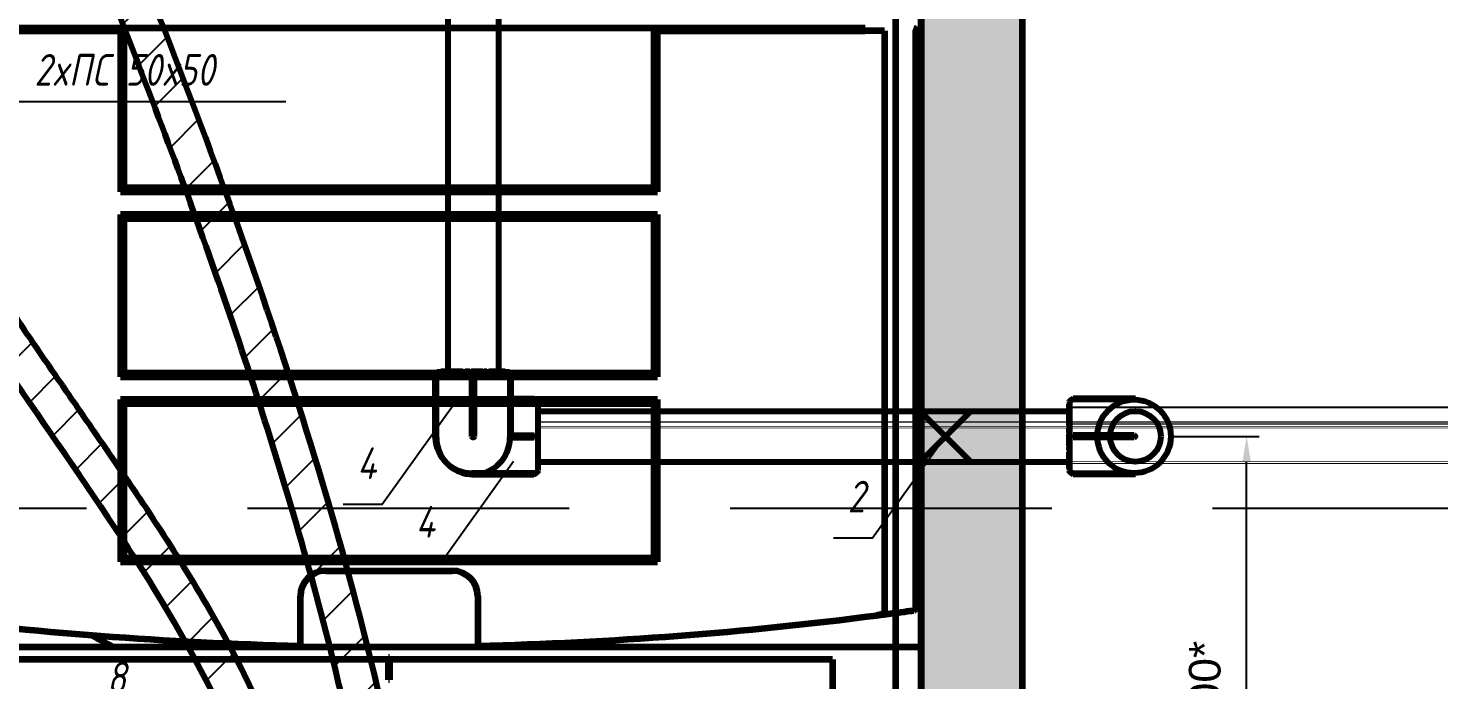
# Model space of a CAD drawing. Header units: millimetres. Extents: x -92220 to 11040, y -5929 to 27498.
# Drawn here: x 513 to 1070, y 404 to 661 of the extents above; entities that cross this region are included whole.
import ezdxf

# ---------------------------------------------------------------- set-up
doc = ezdxf.new("R2010")
doc.units = ezdxf.units.MM
doc.linetypes.add('DASHED', pattern=[19.05, 12.7, -6.35])
doc.layers.add('100 noprint', color=1, linetype='Continuous', plot=False)
for name, color, linetype in [('13 Канализация 2', 7, 'Continuous'), ('17 Конструкции 2', 7, 'Continuous'), ('36 Вода ветка 16', 7, 'Continuous')]:
    doc.layers.add(name, color=color, linetype=linetype)
doc.layers.add('14 Унитаз', color=7, linetype='Continuous', lineweight=100)
doc.styles.get("Standard").update_dxf_attribs({"font": 'arial.ttf'})
doc.styles.add('ГОСТ-ISOCPEUR', font='isocpeui.ttf', dxfattribs={"width": 0.8})
doc.dimstyles.new('ISO-25', dxfattribs={"dimtxt": 2.5, "dimasz": 2.5, "dimexe": 1.25, "dimexo": 0.625, "dimtad": 1, "dimtxsty": 'Standard', "dimcen": 2.5, "dimadec": 0, "dimazin": 0, "dimtfac": 1, "dimtmove": 0, "dimatfit": 3, "dimfxl": 1, "dimarcsym": 0})

# ---------------------------------------------------------------- blocks, each defined once
blk = doc.blocks.new('неподвижная опора')
at = {"color": 0, "lineweight": -2}
for p, q in [((-10, -10), (10, 10)), ((10, -10), (-10, 10))]:
    blk.add_line(p, q, dxfattribs=at)
blk = doc.blocks.new('*D260')
at = {"layer": '36 Вода ветка 16', "color": 0, "lineweight": -2}
for p, q in [((964, 500), (998.92, 500)), ((993.92, 10), (993.92, 490)), ((925, 0), (998.92, 0))]:
    blk.add_line(p, q, dxfattribs=at)
at = {"layer": '36 Вода ветка 16', "color": 0}
for points in [[(995.59, 490), (992.25, 490), (993.92, 500)], [(992.25, 10), (995.59, 10), (993.92, 0)]]:
    blk.add_solid(points, dxfattribs=at)
at = {"layer": 'Defpoints', "color": 0}
for p in [(964, 500), (993.92, 500), (925, 0)]:
    blk.add_point(p, dxfattribs=at)
at = {"layer": '36 Вода ветка 16', "color": 0, "insert": (977.46, 401.4), "char_height": 12.5, "attachment_point": 5, "rotation": 90}
blk.add_mtext('500*', dxfattribs=at)

msp = doc.modelspace()

# ---------------------------------------------------------------- hatches: boundary and pattern name
at = {"layer": '13 Канализация 2', "lineweight": -3}
h = msp.add_hatch(dxfattribs=at)
h.set_pattern_fill('ANSI31', color=256, scale=5, style=0)
edge = h.paths.add_edge_path()
edge.add_spline(control_points=[(628.42, 289.96), (628.41, 296.53), (627.79, 309.63), (625.11, 329.01), (620.85, 347.94), (613.29, 372.55), (600.72, 402.33), (582.09, 436.52), (561.13, 469.62), (531.71, 512.62), (502.02, 554.9), (475.9, 598.71), (458.4, 631.83), (442.6, 665.49), (428.34, 699.65), (415.48, 734.27), (399.96, 781.03), (383.26, 840.51), (366.29, 912.96), (346.31, 1010.82), (326.41, 1108.78), (307.34, 1206.59), (298.31, 1267.72), (293.74, 1316.59), (291.31, 1365.81), (292.25, 1402.84), (292.25, 1427.65)], knot_values=[0, 0, 0, 0, 19.727014, 39.263718, 58.613595, 77.881164, 116.445009, 155.330985, 194.563689, 233.934036, 311.640841, 349.454811, 386.860875, 423.995714, 460.969763, 497.872007, 534.771368, 608.741647, 683.117566, 757.9428, 908.373419, 983.002416, 1056.899524, 1093.609668, 1130.227868, 1204.665591, 1204.665591, 1204.665591, 1204.665591], degree=3, periodic=0)
edge.add_line((292.25, 1427.65), (277.75, 1427.65))
edge.add_spline(control_points=[(277.75, 1427.65), (277.75, 1402.52), (274.67, 1280.26), (340.08, 987.91), (400.95, 617.01), (613.92, 391.22), (613.92, 289.83)], knot_values=[0, 0, 0, 0, 75.401912, 366.059478, 892.491043, 1196.661394, 1196.661394, 1196.661394, 1196.661394], degree=3, periodic=0)
edge.add_line((613.92, 289.83), (628.42, 289.96))
h = msp.add_hatch(dxfattribs=at)
h.set_pattern_fill('ANSI31', color=256, scale=5, style=0)
edge = h.paths.add_edge_path()
edge.add_spline(control_points=[(664.91, 290.28), (664.91, 341.99), (628.23, 510.29), (522.3, 772.26), (425.22, 1009.27), (382.25, 1145.41), (382.25, 1173.33)], knot_values=[0, 0, 0, 0, 155.15014, 509.990275, 846.315293, 930.06842, 930.06842, 930.06842, 930.06842], degree=3, periodic=0)
edge.add_line((382.25, 1173.33), (367.75, 1173.33))
edge.add_spline(control_points=[(367.75, 1173.33), (367.75, 1168.03), (368.31, 1157.51), (371.26, 1136.93), (380.11, 1102.68), (396.54, 1055.79), (416.21, 1000.29), (443.73, 927.57), (479.58, 837.68), (523.56, 730.44), (559.23, 640.78), (585.78, 568.33), (604.38, 513.53), (621.24, 458.2), (633.73, 411.71), (641.83, 374.29), (646.56, 346.28), (649.66, 318.24), (650.42, 299.51), (650.42, 290.15)], knot_values=[0, 0, 0, 0, 15.907348, 31.557603, 62.293665, 121.816569, 180.558117, 238.945503, 355.06006, 470.884691, 586.666378, 644.51775, 702.358128, 760.231569, 818.048411, 846.692333, 875.078415, 903.208583, 931.274439, 931.274439, 931.274439, 931.274439], degree=3, periodic=0)
edge.add_line((650.42, 290.15), (664.91, 290.28))
at = {"layer": '17 Конструкции 2'}
for points in [[(905.39, 471.51), (905.39, 2590), (865.39, 2590), (865.39, 471.51)], [(905.39, 181.3), (905.39, 471.51), (865.39, 471.51), (865.39, 181.3)]]:
    msp.add_hatch(color=9, dxfattribs=at).paths.add_polyline_path(points)

# ---------------------------------------------------------------- linework, layer by layer
at = {"layer": '100 noprint', "color": 2, "linetype": 'DASHED', "ltscale": 10}
msp.add_line((11013.49, 471.51), (-12184.07, 471.51), dxfattribs=at)
at = {"layer": '13 Канализация 2', "lineweight": 80}
for points, start_tangent, end_tangent in [([(277.75, 1427.65), (277.75, 1352.25), (320.83, 1064.81), (480.45, 563.16), (613.92, 289.83)], (0, -1), (0, -1)), ([(650.42, 290.15), (649.34, 318.2), (646.31, 346.16), (641.64, 374.16), (635.64, 402.17), (620.94, 458.09), (604.09, 513.45), (585.57, 568.25), (565.71, 622.59), (523.38, 730.35), (479.79, 837.66), (437.03, 945.61), (416.45, 1000.25), (396.66, 1055.56), (377.98, 1112.08), (370.73, 1141.95), (368.55, 1157.45), (367.75, 1173.33)], (0, 1), (0, 1)), ([(664.91, 290.28), (640.08, 443.43), (519.96, 777.32), (399.77, 1091.43), (382.25, 1173.33)], (0, 1), (0, 1))]:
    msp.add_spline(points, degree=3, dxfattribs=dict(at, start_tangent=start_tangent, end_tangent=end_tangent))
msp.add_open_spline([(292.25, 1427.65), (292.25, 1402.84), (291.31, 1365.81), (293.74, 1316.59), (298.31, 1267.72), (307.34, 1206.59), (326.41, 1108.78), (346.31, 1010.82), (366.29, 912.96), (383.26, 840.51), (399.96, 781.03), (415.48, 734.27), (428.34, 699.65), (442.6, 665.49), (458.4, 631.83), (475.9, 598.71), (502.02, 554.9), (531.71, 512.62), (561.13, 469.62), (582.09, 436.52), (600.72, 402.33), (613.29, 372.55), (620.85, 347.94), (625.11, 329.01), (627.79, 309.63), (628.41, 296.53), (628.42, 289.96)], degree=3, knots=[0, 0, 0, 0, 74.437722, 111.055923, 147.766067, 221.663174, 296.292172, 446.722791, 521.548025, 595.923944, 669.894223, 706.793584, 743.695828, 780.669877, 817.804716, 855.21078, 893.02475, 970.731554, 1010.101902, 1049.334606, 1088.220582, 1126.784427, 1146.051996, 1165.401873, 1184.938576, 1204.665591, 1204.665591, 1204.665591, 1204.665591], dxfattribs=at)
at = {"layer": '14 Унитаз', "ltscale": 25}
for p, q in [((905.39, 72), (905.39, 820)), ((865.39, 792), (865.39, 416.66)), ((843.39, 661), (467.39, 661)), ((467.39, 660), (550.89, 660)), ((549.39, 660), (549.39, 596.5)), ((550.89, 598), (550.89, 660)), ((759.89, 660), (843.39, 660)), ((759.89, 660), (759.89, 598)), ((761.39, 596.5), (761.39, 660)), ((850.99, 660), (843.39, 660)), ((850.99, 660), (850.99, 430.77)), ((863.39, 432.36), (863.39, 660)), ((550.89, 598), (549.39, 596.5)), ((549.39, 596.5), (761.39, 596.5)), ((759.89, 598), (550.89, 598)), ((761.39, 596.5), (759.89, 598)), ((761.39, 587.5), (549.39, 587.5)), ((549.39, 587.5), (550.89, 586)), ((549.39, 587.5), (549.39, 523.5)), ((550.89, 586), (759.89, 586)), ((550.89, 525), (550.89, 586)), ((759.89, 586), (761.39, 587.5)), ((759.89, 586), (759.89, 525)), ((761.39, 523.5), (761.39, 587.5)), ((549.39, 523.5), (550.89, 525)), ((549.39, 523.5), (761.39, 523.5)), ((759.89, 525), (550.89, 525)), ((759.89, 525), (761.39, 523.5)), ((550.89, 513), (549.39, 514.5)), ((549.39, 514.5), (549.39, 450.5)), ((761.39, 514.5), (549.39, 514.5)), ((550.89, 452), (550.89, 513)), ((550.89, 513), (759.89, 513)), ((761.39, 514.5), (759.89, 513)), ((759.89, 513), (759.89, 452)), ((761.39, 450.5), (761.39, 514.5)), ((549.39, 450.5), (550.89, 452)), ((759.89, 452), (550.89, 452)), ((759.89, 452), (761.39, 450.5)), ((549.39, 450.5), (761.39, 450.5)), ((630.39, 447), (680.39, 447)), ((620.39, 417.41), (620.39, 437)), ((690.39, 437), (690.39, 417.41)), ((445.39, 417), (865.39, 417)), ((612.89, 417), (612.89, 417.6)), ((655.24, 412.87), (655.24, 411)), ((655.24, 412.87), (655.54, 412.87)), ((655.54, 411), (655.54, 412.87)), ((697.89, 417), (697.89, 417.6)), ((865.39, 416.66), (865.39, 411)), ((830.39, 412), (480.39, 412)), ((655.24, 404), (655.24, 411)), ((655.54, 411), (655.54, 404)), ((830.39, 412), (830.39, 352)), ((865.39, 411), (865.39, 313))]:
    msp.add_line(p, q, dxfattribs=at)
for centre, radius, start, end in [((862.39, 660), 1, 0, 90), ((630.39, 437), 10, 90, 180), ((680.39, 437), 10, 0, 90), ((655.39, 1917), 1500, 262.62831, 268.66298), ((655.39, 1917), 1500, 271.33702, 277.37169), ((862.39, 432.36), 1, 277.9375, 0), ((655.39, 373), 31, 89.7228, 90.2772)]:
    msp.add_arc(centre, radius, start, end, dxfattribs=at)
for points, knots in [([(847.85, 429.4), (848.83, 429.53), (849.79, 429.65), (853.23, 430.1), (855.52, 430.41), (859.36, 430.93), (860.85, 431.14), (862.25, 431.33), (862.53, 431.37), (862.53, 431.37)], [0.440345, 0.440345, 0.440345, 0.440345, 0.74465, 0.74465, 1.563023, 1.563023, 2.433219, 2.433219, 2.997381, 2.997381, 2.997381, 2.997381]), ([(850.99, 430.77), (850.99, 430.73), (850.99, 430.7), (850.97, 430.63), (850.96, 430.6), (850.9, 430.49), (850.85, 430.42), (850.61, 430.18), (850.35, 430.04), (849.49, 429.65), (848.57, 429.49), (847.85, 429.4)], [-0.3039978, -0.3039978, -0.3039978, -0.3039978, -0.2967508, -0.2967508, -0.2889645, -0.2889645, -0.2707861, -0.2707861, -0.2160432, -0.2160432, 0, 0, 0, 0])]:
    msp.add_open_spline(points, degree=3, knots=knots, dxfattribs=at)
msp.add_open_spline([(538.14, 421.59), (540.88, 420.12), (543.6, 418.58), (546.29, 417)], degree=3, dxfattribs=at)
at = {"layer": '17 Конструкции 2', "lineweight": 90}
for p, q in [((855.39, 0), (855.39, 2800)), ((865.39, 0), (865.39, 2800)), ((905.39, 0), (905.39, 2800))]:
    msp.add_line(p, q, dxfattribs=at)
at = {"layer": '17 Конструкции 2'}
msp.add_line((506.5, 632.15), (614.7, 632.15), dxfattribs=at)
at = {"layer": '36 Вода ветка 16', "color": 7, "lineweight": 80, "extrusion": (-2.28848e-17, 1, -2.22045e-16)}
for p, q in [((673.61, 499.5), (673.61, 524)), ((674.12, 499.5), (674.12, 524)), ((675.11, 525.5), (702.11, 525.5)), ((675.88, 525.5), (675.88, 525.6)), ((675.92, 525.6), (675.88, 525.6)), ((675.92, 525.5), (675.92, 525.6)), ((676.16, 525.6), (675.92, 525.6)), ((676.16, 525.5), (676.16, 525.6)), ((676.55, 525.6), (676.16, 525.6)), ((676.55, 525.5), (676.55, 525.6)), ((678.01, 525.6), (677.9, 525.6)), ((677.9, 525.5), (677.9, 525.6)), ((678.01, 525.5), (678.01, 525.6)), ((678.11, 525.6), (678.01, 525.6)), ((678.11, 525.5), (678.11, 525.6)), ((678.19, 525.6), (678.11, 525.6)), ((678.19, 525.5), (678.19, 525.6)), ((678.46, 525.6), (678.19, 525.6)), ((678.46, 525.5), (678.46, 525.6)), ((679.19, 525.5), (679.19, 525.6)), ((679.37, 525.6), (679.19, 525.6)), ((679.37, 525.5), (679.37, 525.6)), ((679.42, 525.6), (679.37, 525.6)), ((679.42, 525.5), (679.42, 525.6)), ((680.15, 525.5), (680.15, 525.6)), ((681.79, 525.6), (681.39, 525.6)), ((681.39, 525.5), (681.39, 525.6)), ((681.79, 525.5), (681.79, 525.6)), ((683.41, 525.5), (683.41, 525.6)), ((684.33, 525.5), (684.33, 525.6)), ((685.55, 525.5), (685.55, 525.6)), ((686.92, 525.6), (686.41, 525.6)), ((686.92, 525.5), (686.92, 525.6)), ((687.07, 525.6), (686.92, 525.6)), ((687.07, 525.5), (687.07, 525.6)), ((687.33, 525.6), (687.07, 525.6)), ((687.33, 525.5), (687.33, 525.6)), ((687.75, 525.5), (687.75, 525.6)), ((688.54, 525.6), (687.75, 525.6)), ((688.11, 500), (688.11, 524)), ((688.54, 525.5), (688.54, 525.6)), ((688.79, 525.6), (688.54, 525.6)), ((688.79, 525.5), (688.79, 525.6)), ((689.08, 525.6), (688.79, 525.6)), ((689.08, 525.5), (689.08, 525.6)), ((689.47, 525.6), (689.08, 525.6)), ((689.11, 500), (689.11, 524)), ((689.55, 525.5), (689.55, 525.6)), ((690.35, 525.6), (689.68, 525.6)), ((690.35, 525.5), (690.35, 525.6)), ((690.62, 525.6), (690.35, 525.6)), ((690.65, 525.6), (690.62, 525.6)), ((690.62, 525.5), (690.62, 525.6)), ((690.65, 525.5), (690.65, 525.6)), ((691.93, 525.6), (690.65, 525.6)), ((691.93, 525.5), (691.93, 525.6)), ((692.21, 525.6), (691.93, 525.6)), ((692.21, 525.5), (692.21, 525.6)), ((692.45, 525.6), (692.21, 525.6)), ((692.45, 525.5), (692.45, 525.6)), ((692.8, 525.5), (692.8, 525.6)), ((693.68, 525.6), (692.8, 525.6)), ((693.68, 525.5), (693.68, 525.6)), ((693.92, 525.6), (693.68, 525.6)), ((693.92, 525.5), (693.92, 525.6)), ((694.03, 525.6), (693.92, 525.6)), ((694.03, 525.5), (694.03, 525.6)), ((694.77, 525.5), (694.77, 525.6)), ((695.26, 525.6), (694.77, 525.6)), ((695.26, 525.5), (695.26, 525.6)), ((695.4, 525.6), (695.26, 525.6)), ((695.4, 525.5), (695.4, 525.6)), ((696.69, 525.6), (695.4, 525.6)), ((696.69, 525.5), (696.69, 525.6)), ((697.31, 525.6), (696.69, 525.6)), ((697.31, 525.5), (697.31, 525.6)), ((698.31, 525.6), (697.31, 525.6)), ((698.31, 525.5), (698.31, 525.6)), ((701.3, 525.6), (699.57, 525.6)), ((699.57, 525.5), (699.57, 525.6)), ((701.3, 525.5), (701.3, 525.6)), ((703.1, 524), (703.1, 499.5)), ((703.61, 499.5), (703.61, 524)), ((674.12, 499.5), (673.61, 499.5))]:
    msp.add_line(p, q, dxfattribs=at)
at = {"layer": '36 Вода ветка 16', "color": 7, "lineweight": 80, "extrusion": (1, 8.41171e-17, -2.22045e-16)}
for p, q in [((688.11, 514.49), (688.11, 515)), ((703.61, 515), (712.61, 515)), ((703.61, 514.49), (712.61, 514.49)), ((714.11, 513.5), (714.11, 486.5)), ((714.11, 512.73), (714.21, 512.73)), ((714.11, 512.69), (714.21, 512.69)), ((714.11, 512.45), (714.21, 512.45)), ((714.21, 512.69), (714.21, 512.73)), ((714.21, 512.45), (714.21, 512.69)), ((714.21, 512.06), (714.21, 512.45)), ((714.11, 512.06), (714.21, 512.06)), ((714.11, 510.71), (714.21, 510.71)), ((714.11, 510.6), (714.21, 510.6)), ((714.11, 510.5), (714.21, 510.5)), ((714.11, 510.42), (714.21, 510.42)), ((714.11, 510.15), (714.21, 510.15)), ((714.11, 509.42), (714.21, 509.42)), ((714.11, 509.24), (714.21, 509.24)), ((714.11, 509.19), (714.21, 509.19)), ((714.11, 508.46), (714.21, 508.46)), ((714.11, 507.22), (714.21, 507.22)), ((714.11, 506.82), (714.21, 506.82)), ((714.21, 510.6), (714.21, 510.71)), ((714.21, 510.5), (714.21, 510.6)), ((714.21, 510.42), (714.21, 510.5)), ((714.21, 510.15), (714.21, 510.42)), ((714.21, 509.24), (714.21, 509.42)), ((714.21, 509.19), (714.21, 509.24)), ((714.21, 506.82), (714.21, 507.22)), ((714.11, 505.2), (714.21, 505.2)), ((714.11, 504.28), (714.21, 504.28)), ((714.11, 503.06), (714.21, 503.06)), ((714.11, 501.69), (714.21, 501.69)), ((714.11, 501.54), (714.21, 501.54)), ((714.11, 501.28), (714.21, 501.28)), ((714.21, 501.69), (714.21, 502.2)), ((714.21, 501.54), (714.21, 501.69)), ((714.21, 501.28), (714.21, 501.54)), ((703.61, 500.5), (712.61, 500.5)), ((703.61, 499.5), (712.61, 499.5)), ((714.11, 500.86), (714.21, 500.86)), ((714.11, 500.07), (714.21, 500.07)), ((714.11, 499.82), (714.21, 499.82)), ((714.11, 499.53), (714.21, 499.53)), ((714.11, 499.06), (714.21, 499.06)), ((714.11, 498.26), (714.21, 498.26)), ((714.11, 497.99), (714.21, 497.99)), ((714.11, 497.96), (714.21, 497.96)), ((714.11, 496.68), (714.21, 496.68)), ((714.11, 496.4), (714.21, 496.4)), ((714.11, 496.16), (714.21, 496.16)), ((714.11, 495.81), (714.21, 495.81)), ((714.21, 500.07), (714.21, 500.86)), ((714.21, 499.82), (714.21, 500.07)), ((714.21, 499.53), (714.21, 499.82)), ((714.21, 499.14), (714.21, 499.53)), ((714.21, 498.26), (714.21, 498.93)), ((714.21, 497.99), (714.21, 498.26)), ((714.21, 497.96), (714.21, 497.99)), ((714.21, 496.68), (714.21, 497.96)), ((714.21, 496.4), (714.21, 496.68)), ((714.21, 496.16), (714.21, 496.4)), ((714.21, 494.93), (714.21, 495.81)), ((714.11, 494.93), (714.21, 494.93)), ((714.11, 494.69), (714.21, 494.69)), ((714.11, 494.58), (714.21, 494.58)), ((714.11, 493.84), (714.21, 493.84)), ((714.11, 493.35), (714.21, 493.35)), ((714.11, 493.21), (714.21, 493.21)), ((714.11, 491.92), (714.21, 491.92)), ((714.11, 491.3), (714.21, 491.3)), ((714.11, 490.3), (714.21, 490.3)), ((714.21, 494.69), (714.21, 494.93)), ((714.21, 494.58), (714.21, 494.69)), ((714.21, 493.35), (714.21, 493.84)), ((714.21, 493.21), (714.21, 493.35)), ((714.21, 491.92), (714.21, 493.21)), ((714.21, 491.3), (714.21, 491.92)), ((714.21, 490.3), (714.21, 491.3)), ((712.61, 485.51), (688.11, 485.51)), ((688.11, 485), (712.61, 485)), ((714.11, 489.04), (714.21, 489.04)), ((714.11, 487.31), (714.21, 487.31)), ((714.21, 487.31), (714.21, 489.04))]:
    msp.add_line(p, q, dxfattribs=at)
at = {"layer": '36 Вода ветка 16', "color": 7, "lineweight": 80, "extrusion": (-1, 8.41171e-17, -2.22045e-16)}
for p, q in [((924, 512.73), (923.9, 512.73)), ((923.9, 512.69), (923.9, 512.73)), ((924, 512.69), (923.9, 512.69)), ((923.9, 512.45), (923.9, 512.69)), ((924, 512.45), (923.9, 512.45)), ((923.9, 512.06), (923.9, 512.45)), ((924, 513.5), (924, 486.5)), ((950, 515), (925.5, 515)), ((950, 514.49), (925.5, 514.49)), ((950, 514.49), (950, 515)), ((924, 512.06), (923.9, 512.06)), ((923.9, 510.6), (923.9, 510.71)), ((924, 510.71), (923.9, 510.71)), ((924, 510.6), (923.9, 510.6)), ((923.9, 510.5), (923.9, 510.6)), ((924, 510.5), (923.9, 510.5)), ((923.9, 510.42), (923.9, 510.5)), ((924, 510.42), (923.9, 510.42)), ((923.9, 510.15), (923.9, 510.42)), ((924, 510.15), (923.9, 510.15)), ((924, 509.42), (923.9, 509.42)), ((923.9, 509.24), (923.9, 509.42)), ((924, 509.24), (923.9, 509.24)), ((923.9, 509.19), (923.9, 509.24)), ((924, 509.19), (923.9, 509.19)), ((924, 508.46), (923.9, 508.46)), ((923.9, 506.82), (923.9, 507.22)), ((924, 507.22), (923.9, 507.22)), ((924, 506.82), (923.9, 506.82)), ((924, 505.2), (923.9, 505.2)), ((924, 504.28), (923.9, 504.28)), ((924, 503.06), (923.9, 503.06)), ((923.9, 501.69), (923.9, 502.2)), ((924, 501.69), (923.9, 501.69)), ((923.9, 501.54), (923.9, 501.69)), ((924, 501.54), (923.9, 501.54)), ((923.9, 501.28), (923.9, 501.54)), ((924, 501.28), (923.9, 501.28)), ((924, 500.86), (923.9, 500.86)), ((923.9, 500.07), (923.9, 500.86)), ((924, 500.07), (923.9, 500.07)), ((923.9, 499.82), (923.9, 500.07)), ((924, 499.82), (923.9, 499.82)), ((923.9, 499.53), (923.9, 499.82)), ((924, 499.53), (923.9, 499.53)), ((923.9, 499.14), (923.9, 499.53)), ((924, 499.06), (923.9, 499.06)), ((923.9, 498.26), (923.9, 498.93)), ((924, 498.26), (923.9, 498.26)), ((923.9, 497.99), (923.9, 498.26)), ((923.9, 497.96), (923.9, 497.99)), ((924, 497.99), (923.9, 497.99)), ((924, 497.96), (923.9, 497.96)), ((923.9, 496.68), (923.9, 497.96)), ((924, 496.68), (923.9, 496.68)), ((923.9, 496.4), (923.9, 496.68)), ((924, 496.4), (923.9, 496.4)), ((923.9, 496.16), (923.9, 496.4)), ((924, 496.16), (923.9, 496.16)), ((924, 495.81), (923.9, 495.81)), ((923.9, 494.93), (923.9, 495.81)), ((949.5, 500.5), (925.5, 500.5)), ((949.5, 499.5), (925.5, 499.5)), ((924, 494.93), (923.9, 494.93)), ((923.9, 494.69), (923.9, 494.93)), ((924, 494.69), (923.9, 494.69)), ((923.9, 494.58), (923.9, 494.69)), ((924, 494.58), (923.9, 494.58)), ((924, 493.84), (923.9, 493.84)), ((923.9, 493.35), (923.9, 493.84)), ((924, 493.35), (923.9, 493.35)), ((923.9, 493.21), (923.9, 493.35)), ((924, 493.21), (923.9, 493.21)), ((923.9, 491.92), (923.9, 493.21)), ((924, 491.92), (923.9, 491.92)), ((923.9, 491.3), (923.9, 491.92)), ((924, 491.3), (923.9, 491.3)), ((923.9, 490.3), (923.9, 491.3)), ((924, 490.3), (923.9, 490.3)), ((923.9, 487.31), (923.9, 489.04)), ((924, 489.04), (923.9, 489.04)), ((924, 487.31), (923.9, 487.31)), ((925.5, 485.51), (950, 485.51)), ((950, 485), (925.5, 485))]:
    msp.add_line(p, q, dxfattribs=at)
at = {"layer": '36 Вода ветка 16', "color": 7, "lineweight": 80}
for p, q in [((703.61, 499.5), (703.1, 499.5)), ((688.11, 485), (688.11, 485.51)), ((950, 485), (950, 485.51))]:
    msp.add_line(p, q, dxfattribs=at)
for points in [[(678.61, 864.41), (678.61, 525.5)], [(698.61, 864.41), (698.61, 525.5)], [(714.11, 510), (924, 510)], [(714.11, 490), (924, 490)]]:
    msp.add_lwpolyline(points, dxfattribs=at)
at = {"layer": '36 Вода ветка 16', "flags": 128}
for points in [[(681.39, 513.17), (652.68, 473.09), (637.23, 473.09)], [(875, 500), (846.29, 459.92), (830.84, 459.92)], [(704.5, 490.06), (675.79, 449.98), (660.34, 449.98)]]:
    msp.add_lwpolyline(points, dxfattribs=at)
at = {"layer": '36 Вода ветка 16', "color": 7, "lineweight": 80}
for centre, radius in [((949.5, 500), 14.5), ((950, 500), 10)]:
    msp.add_circle(centre, radius, dxfattribs=at)
at = {"layer": '36 Вода ветка 16', "color": 7, "lineweight": 80, "extrusion": (5.08144e-33, -2.22045e-16, -1)}
for centre, radius, start, end in [((-674.11, 524), 0.5, 0, 90), ((-675.11, 524.5), 1, 0, 90), ((-688.61, 524), 0.5, 0, 180), ((-702.11, 524.5), 1, 90, 180), ((-703.11, 524), 0.5, 90, 180)]:
    msp.add_arc(centre, radius, start, end, dxfattribs=at)
at = {"layer": '36 Вода ветка 16', "color": 7, "lineweight": 80, "extrusion": (-2.22045e-16, -1.86777e-32, -1)}
for centre, radius, start, end in [((-712.61, 514.5), 0.5, 90, 180), ((-713.11, 513.5), 1, 90, 180), ((-712.61, 500), 0.5, 90, 270), ((-712.61, 485.5), 0.5, 180, 270), ((-713.11, 486.5), 1, 180, 270)]:
    msp.add_arc(centre, radius, start, end, dxfattribs=at)
at = {"layer": '36 Вода ветка 16', "color": 7, "lineweight": 80, "extrusion": (2.22045e-16, -1.86777e-32, -1)}
for centre, radius, start, end in [((-925, 513.5), 1, 0, 90), ((-925.5, 514.5), 0.5, 0, 90), ((-925.5, 500), 0.5, 270, 90), ((-925, 486.5), 1, 270, 0), ((-925.5, 485.5), 0.5, 270, 0)]:
    msp.add_arc(centre, radius, start, end, dxfattribs=at)
at = {"layer": '36 Вода ветка 16', "color": 7, "lineweight": 80}
for centre, start, end in [((688.11, 500), 181.9761, 270), ((688.61, 499.5), 180, 0)]:
    msp.add_arc(centre, 14.5, start, end, dxfattribs=at)
at = {"layer": '36 Вода ветка 16', "color": 7, "lineweight": 80, "extrusion": (-2.21112e-32, 2.22045e-16, -1)}
msp.add_arc((-688.61, 500), 0.5, 180, 0, dxfattribs=at)
at = {"layer": '36 Вода ветка 16', "color": 7, "lineweight": 80, "extrusion": (-2.22045e-16, 3.57075e-32, -1)}
msp.add_arc((-949.5, 500), 0.5, 90, 270, dxfattribs=at)
at = {"layer": '36 Вода ветка 16', "color": 7, "lineweight": 80}
for points, degree, knots in [([(674.11, 524.5), (674.11, 524.5), (674.11, 524.49), (674.11, 524.47), (674.11, 524.45), (674.11, 524.41), (674.11, 524.37), (674.12, 524.29), (674.12, 524.23), (674.12, 524.12), (674.12, 524.06), (674.12, 524)], 3, [0.44761051, 0.44761051, 0.44761051, 0.44761051, 0.4600069, 0.4600069, 0.47240329, 0.47240329, 0.48767234, 0.48767234, 0.5049423, 0.5049423, 0.52221227, 0.52221227, 0.52221227, 0.52221227]), ([(678.69, 525.6), (678.52, 525.6), (678.46, 525.6), (678.46, 525.6)], 2, [-3, -3, -3, -2, -1.715556, -1.715556, -1.715556]), ([(679.19, 525.6), (679.04, 525.6), (678.81, 525.6), (678.69, 525.6)], 2, [-1.854622, -1.854622, -1.854622, -1, 0, 0, 0]), ([(680.41, 525.6), (680.19, 525.6), (680.15, 525.6), (680.15, 525.6)], 2, [-2, -2, -2, -1, -0.823469, -0.823469, -0.823469]), ([(681.39, 525.6), (681.39, 525.6), (681.32, 525.6), (681.25, 525.6)], 2, [-1.875117, -1.875117, -1.875117, -1, 0, 0, 0]), ([(682.08, 525.6), (681.89, 525.6), (681.79, 525.6), (681.79, 525.6)], 2, [-3, -3, -3, -2, -1.429003, -1.429003, -1.429003]), ([(683.41, 525.6), (683.41, 525.6), (683.34, 525.6), (683.16, 525.6)], 2, [-1.431321, -1.431321, -1.431321, -1, 0, 0, 0]), ([(683.96, 525.6), (683.7, 525.6), (683.43, 525.6), (683.41, 525.6)], 2, [-2, -2, -2, -1, -0.936655, -0.936655, -0.936655]), ([(684.33, 525.6), (684.33, 525.6), (684.19, 525.6), (683.96, 525.6)], 2, [-1.502374, -1.502374, -1.502374, -1, 0, 0, 0]), ([(699.42, 525.6), (699.28, 525.6), (698.84, 525.6), (698.45, 525.6), (698.31, 525.6)], 2, [-3, -3, -3, -2, -1, -0.484947, -0.484947, -0.484947]), ([(703.1, 524), (703.1, 524.06), (703.1, 524.12), (703.1, 524.23), (703.1, 524.29), (703.11, 524.37), (703.11, 524.41), (703.11, 524.45), (703.11, 524.47), (703.11, 524.49), (703.11, 524.5), (703.11, 524.5)], 3, [0.22380526, 0.22380526, 0.22380526, 0.22380526, 0.24107522, 0.24107522, 0.25834518, 0.25834518, 0.27361424, 0.27361424, 0.28601062, 0.28601062, 0.29840701, 0.29840701, 0.29840701, 0.29840701]), ([(713.11, 514.5), (713.11, 514.5), (713.1, 514.5), (713.08, 514.5), (713.06, 514.5), (713.02, 514.5), (712.98, 514.5), (712.9, 514.49), (712.84, 514.49), (712.73, 514.49), (712.67, 514.49), (712.61, 514.49)], 3, [0.44761051, 0.44761051, 0.44761051, 0.44761051, 0.4600069, 0.4600069, 0.47240329, 0.47240329, 0.48767234, 0.48767234, 0.5049423, 0.5049423, 0.52221227, 0.52221227, 0.52221227, 0.52221227]), ([(925, 514.5), (925, 514.5), (925.01, 514.5), (925.03, 514.5), (925.05, 514.5), (925.09, 514.5), (925.13, 514.5), (925.21, 514.49), (925.27, 514.49), (925.38, 514.49), (925.44, 514.49), (925.5, 514.49)], 3, [0.44761051, 0.44761051, 0.44761051, 0.44761051, 0.4600069, 0.4600069, 0.47240329, 0.47240329, 0.48767234, 0.48767234, 0.5049423, 0.5049423, 0.52221227, 0.52221227, 0.52221227, 0.52221227]), ([(714.21, 509.92), (714.21, 510.09), (714.21, 510.15), (714.21, 510.15)], 2, [-3, -3, -3, -2, -1.715556, -1.715556, -1.715556]), ([(714.21, 509.42), (714.21, 509.57), (714.21, 509.8), (714.21, 509.92)], 2, [-1.854622, -1.854622, -1.854622, -1, 0, 0, 0]), ([(714.21, 508.2), (714.21, 508.42), (714.21, 508.46), (714.21, 508.46)], 2, [-2, -2, -2, -1, -0.823469, -0.823469, -0.823469]), ([(714.21, 507.22), (714.21, 507.22), (714.21, 507.29), (714.21, 507.36)], 2, [-1.875117, -1.875117, -1.875117, -1, 0, 0, 0]), ([(714.21, 506.53), (714.21, 506.72), (714.21, 506.82), (714.21, 506.82)], 2, [-3, -3, -3, -2, -1.429003, -1.429003, -1.429003]), ([(923.9, 509.92), (923.9, 510.09), (923.9, 510.15), (923.9, 510.15)], 2, [-3, -3, -3, -2, -1.715556, -1.715556, -1.715556]), ([(923.9, 509.42), (923.9, 509.57), (923.9, 509.8), (923.9, 509.92)], 2, [-1.854622, -1.854622, -1.854622, -1, 0, 0, 0]), ([(923.9, 508.2), (923.9, 508.42), (923.9, 508.46), (923.9, 508.46)], 2, [-2, -2, -2, -1, -0.823469, -0.823469, -0.823469]), ([(923.9, 507.22), (923.9, 507.22), (923.9, 507.29), (923.9, 507.36)], 2, [-1.875117, -1.875117, -1.875117, -1, 0, 0, 0]), ([(923.9, 506.53), (923.9, 506.72), (923.9, 506.82), (923.9, 506.82)], 2, [-3, -3, -3, -2, -1.429003, -1.429003, -1.429003]), ([(714.21, 505.2), (714.21, 505.2), (714.21, 505.27), (714.21, 505.45)], 2, [-1.431321, -1.431321, -1.431321, -1, 0, 0, 0]), ([(714.21, 504.65), (714.21, 504.91), (714.21, 505.18), (714.21, 505.2)], 2, [-2, -2, -2, -1, -0.936655, -0.936655, -0.936655]), ([(714.21, 504.28), (714.21, 504.28), (714.21, 504.41), (714.21, 504.65)], 2, [-1.502374, -1.502374, -1.502374, -1, 0, 0, 0]), ([(923.9, 505.2), (923.9, 505.2), (923.9, 505.27), (923.9, 505.45)], 2, [-1.431321, -1.431321, -1.431321, -1, 0, 0, 0]), ([(923.9, 504.65), (923.9, 504.91), (923.9, 505.18), (923.9, 505.2)], 2, [-2, -2, -2, -1, -0.936655, -0.936655, -0.936655]), ([(923.9, 504.28), (923.9, 504.28), (923.9, 504.41), (923.9, 504.65)], 2, [-1.502374, -1.502374, -1.502374, -1, 0, 0, 0]), ([(714.21, 489.19), (714.21, 489.33), (714.21, 489.77), (714.21, 490.16), (714.21, 490.3)], 2, [-3, -3, -3, -2, -1, -0.484947, -0.484947, -0.484947]), ([(923.9, 489.19), (923.9, 489.33), (923.9, 489.77), (923.9, 490.16), (923.9, 490.3)], 2, [-3, -3, -3, -2, -1, -0.484947, -0.484947, -0.484947]), ([(712.61, 485.51), (712.67, 485.51), (712.73, 485.51), (712.84, 485.51), (712.9, 485.51), (712.98, 485.5), (713.02, 485.5), (713.06, 485.5), (713.08, 485.5), (713.1, 485.5), (713.11, 485.5), (713.11, 485.5)], 3, [0.22380526, 0.22380526, 0.22380526, 0.22380526, 0.24107522, 0.24107522, 0.25834518, 0.25834518, 0.27361424, 0.27361424, 0.28601062, 0.28601062, 0.29840701, 0.29840701, 0.29840701, 0.29840701]), ([(925.5, 485.51), (925.44, 485.51), (925.38, 485.51), (925.27, 485.51), (925.21, 485.51), (925.13, 485.5), (925.09, 485.5), (925.05, 485.5), (925.03, 485.5), (925.01, 485.5), (925, 485.5), (925, 485.5)], 3, [0.22380526, 0.22380526, 0.22380526, 0.22380526, 0.24107522, 0.24107522, 0.25834518, 0.25834518, 0.27361424, 0.27361424, 0.28601062, 0.28601062, 0.29840701, 0.29840701, 0.29840701, 0.29840701])]:
    msp.add_open_spline(points, degree=degree, knots=knots, dxfattribs=at)
for points in [[(676.55, 525.6), (676.55, 525.6), (676.55, 525.6)], [(677.22, 525.6), (676.94, 525.6), (676.56, 525.6), (676.55, 525.6)], [(677.69, 525.6), (677.49, 525.6), (677.22, 525.6)], [(677.9, 525.6), (677.9, 525.6), (677.69, 525.6)], [(679.76, 525.6), (679.63, 525.6), (679.42, 525.6)], [(680.09, 525.6), (679.93, 525.6), (679.76, 525.6)], [(680.15, 525.6), (680.13, 525.6), (680.09, 525.6)], [(681.25, 525.6), (681.09, 525.6), (680.63, 525.6), (680.41, 525.6)], [(683.16, 525.6), (683.01, 525.6), (682.75, 525.6), (682.5, 525.6), (682.22, 525.6), (682.08, 525.6)], [(685.56, 525.6), (685.55, 525.6), (685.55, 525.6)], [(686.41, 525.6), (685.99, 525.6), (685.61, 525.6), (685.56, 525.6)], [(689.55, 525.6), (689.52, 525.6), (689.47, 525.6)], [(689.68, 525.6), (689.61, 525.6), (689.55, 525.6)], [(699.57, 525.6), (699.57, 525.6), (699.42, 525.6)], [(714.21, 512.06), (714.21, 512.06), (714.21, 512.06)], [(714.21, 511.39), (714.21, 511.67), (714.21, 512.05), (714.21, 512.06)], [(714.21, 510.92), (714.21, 511.12), (714.21, 511.39)], [(714.21, 510.71), (714.21, 510.71), (714.21, 510.92)], [(714.21, 508.85), (714.21, 508.98), (714.21, 509.19)], [(714.21, 508.52), (714.21, 508.68), (714.21, 508.85)], [(714.21, 508.46), (714.21, 508.48), (714.21, 508.52)], [(714.21, 507.36), (714.21, 507.52), (714.21, 507.98), (714.21, 508.2)], [(923.9, 512.06), (923.9, 512.06), (923.9, 512.06)], [(923.9, 511.39), (923.9, 511.67), (923.9, 512.05), (923.9, 512.06)], [(923.9, 510.92), (923.9, 511.12), (923.9, 511.39)], [(923.9, 510.71), (923.9, 510.71), (923.9, 510.92)], [(923.9, 508.85), (923.9, 508.98), (923.9, 509.19)], [(923.9, 508.52), (923.9, 508.68), (923.9, 508.85)], [(923.9, 508.46), (923.9, 508.48), (923.9, 508.52)], [(923.9, 507.36), (923.9, 507.52), (923.9, 507.98), (923.9, 508.2)], [(714.21, 505.45), (714.21, 505.6), (714.21, 505.85), (714.21, 506.11), (714.21, 506.39), (714.21, 506.53)], [(714.21, 503.05), (714.21, 503.06), (714.21, 503.06)], [(714.21, 502.2), (714.21, 502.61), (714.21, 503), (714.21, 503.05)], [(923.9, 505.45), (923.9, 505.6), (923.9, 505.85), (923.9, 506.11), (923.9, 506.39), (923.9, 506.53)], [(923.9, 503.05), (923.9, 503.06), (923.9, 503.06)], [(923.9, 502.2), (923.9, 502.61), (923.9, 503), (923.9, 503.05)], [(714.21, 499.06), (714.21, 499.09), (714.21, 499.14)], [(714.21, 498.93), (714.21, 499), (714.21, 499.06)], [(923.9, 499.06), (923.9, 499.09), (923.9, 499.14)], [(923.9, 498.93), (923.9, 499), (923.9, 499.06)], [(714.21, 489.04), (714.21, 489.04), (714.21, 489.19)], [(923.9, 489.04), (923.9, 489.04), (923.9, 489.19)]]:
    msp.add_open_spline(points, degree=2, dxfattribs=at)

# ---------------------------------------------------------------- block references
at = {"layer": '36 Вода ветка 16', "lineweight": 80}
msp.add_blockref('неподвижная опора', (875, 500), dxfattribs=at)

# ---------------------------------------------------------------- texts
at = {"layer": '13 Канализация 2', "linetype": 'Continuous', "style": 'ГОСТ-ISOCPEUR', "width": 0.8}
msp.add_text('8', height=12.5, dxfattribs=at).set_placement((544.03, 398.69))
at = {"layer": '17 Конструкции 2', "insert": (515.39, 638.33), "char_height": 12.5, "width": 96.6901, "attachment_point": 7, "style": 'ГОСТ-ISOCPEUR'}
msp.add_mtext('{2xПC 50x50}', dxfattribs=at)
at = {"layer": '36 Вода ветка 16', "linetype": 'Continuous', "style": 'ГОСТ-ISOCPEUR', "width": 0.8}
for s, p in [('4', (642.85, 483.16)), ('2', (836.46, 469.99)), ('4', (665.96, 460.05))]:
    msp.add_text(s, height=12.5, dxfattribs=at).set_placement(p)

# ---------------------------------------------------------------- dimensions: what is measured, and where the dimension line sits
at = {"layer": '36 Вода ветка 16'}
dim = msp.add_linear_dim(base=(993.92, 500), p1=(925, 0), p2=(964, 500), angle=90, dimstyle='ISO-25', override={"dimtxt": 12.5, "dimasz": 10, "dimexe": 5, "dimexo": 0, "dimgap": 10, "dimdec": 0, "dimpost": '*'}, dxfattribs=at)
dim.commit()
dim.dimension.update_dxf_attribs({"geometry": '*D260', "text_midpoint": (993.92, 401.4), "dimtype": 160})

doc.saveas('drawing.dxf')
